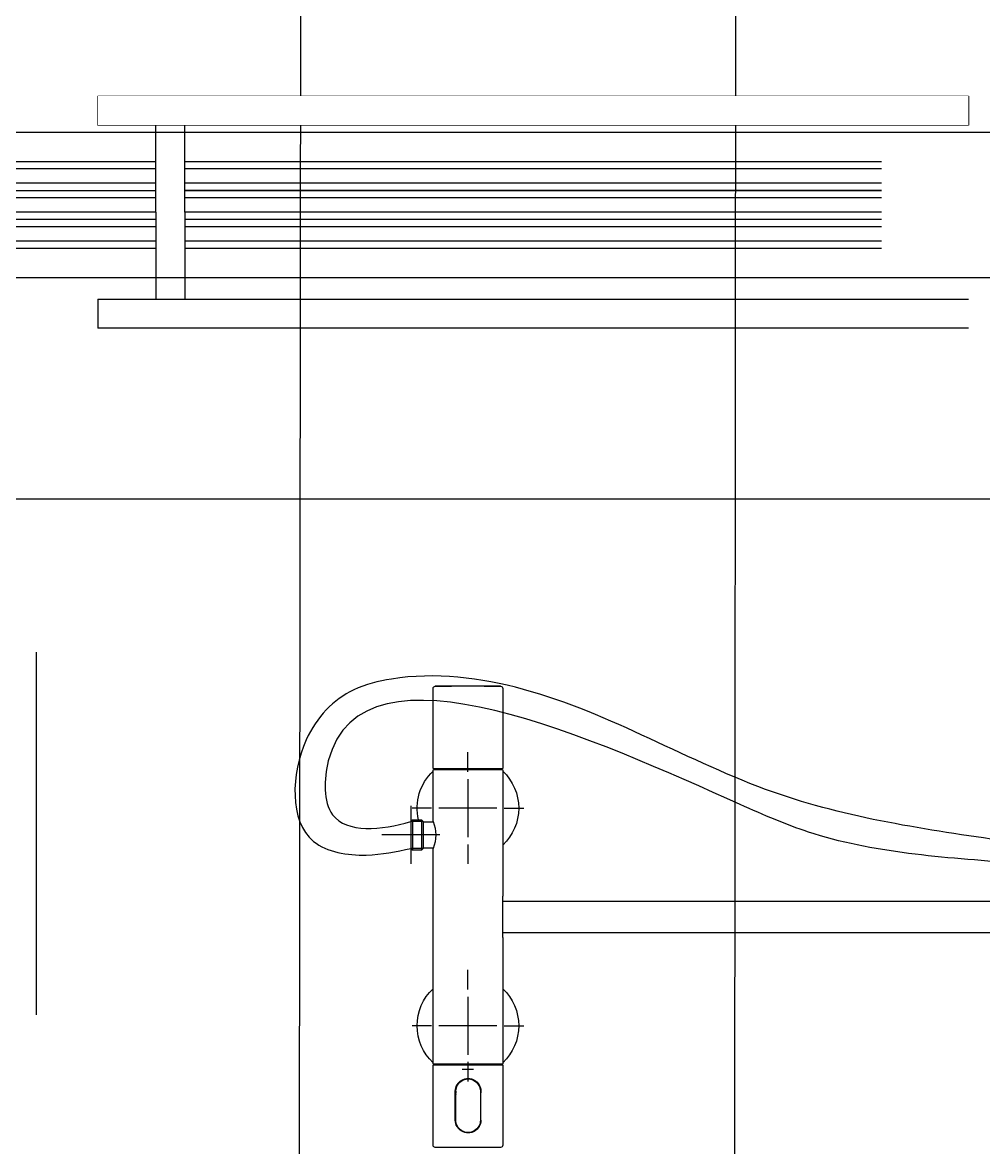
# Model space of a CAD drawing. Header units: centimetres. Extents: x -1797 to 2001, y -8788 to 1856.
# Drawn here: x -1382.6 to -1316.4, y -69 to 8.5 of the extents above; entities that cross this region are included whole.
import ezdxf

# ---------------------------------------------------------------- set-up
doc = ezdxf.new("R2010")
doc.units = ezdxf.units.CM
doc.header["$LTSCALE"] = 100
doc.header["$MEASUREMENT"] = 0
doc.set_wipeout_variables(frame=1)
doc.linetypes.add('HIDDEN', pattern=[0.375, 0.25, -0.125])
for name, color, linetype in [('HIDDEN -03', 8, 'HIDDEN'), ('ID_Flooring_02', 127, 'Continuous'), ('ID_Furniture-Fixed_02', 145, 'Continuous'), ('WALL-01', 7, 'Continuous'), ('WALL-03', 2, 'Continuous'), ('WALL-04', 1, 'Continuous'), ('WALL-05', 8, 'Continuous')]:
    doc.layers.add(name, color=color, linetype=linetype)
doc.styles.add('ISO', font='isocp2.shx', dxfattribs={"width": 0.8})
doc.dimstyles.new('DIM DET', dxfattribs={"dimtxt": 0.05, "dimasz": 0.025, "dimexe": 0.025, "dimexo": 0.025, "dimgap": 0.025, "dimtad": 1, "dimzin": 0, "dimdsep": 46, "dimtxsty": 'ISO', "dimblk": 'ARCHTICK', "dimcen": 0.1, "dimdle": 0.025, "dimclrd": 15, "dimclre": 15, "dimclrt": 2, "dimadec": 0, "dimazin": 0, "dimtfac": 1, "dimtmove": 2, "dimatfit": 0, "dimldrblk": 'ARCHTICK', "dimfxl": 0.17, "dimtzin": 1, "dimarcsym": 0})

# ---------------------------------------------------------------- blocks, each defined once
blk = doc.blocks.new('shower_d')
at = {"layer": 'WALL-03'}
for p, q in [((2434.18, -5355.463), (2434.18, -5055.577)), ((2444.18, -5355.463), (2444.18, -5055.577))]:
    blk.add_line(p, q, dxfattribs=at)
at = {"layer": 'WALL-04'}
for p, q in [((2445.68, -5289.463), (2445.68, -5229.463)), ((2447.68, -5229.463), (2447.68, -5289.463)), ((2439.68, -5283.463), (2433.68, -5283.463)), ((2439.68, -5283.463), (2445.68, -5283.463)), ((2439.68, -5285.463), (2433.68, -5285.463)), ((2439.68, -5285.463), (2445.68, -5285.463)), ((2445.68, -5289.463), (2447.68, -5289.463))]:
    blk.add_line(p, q, dxfattribs=at)
blk.add_lwpolyline([(2433.68, -5229.463), (2433.68, -5289.463), (2431.68, -5289.463), (2431.68, -5229.463)], close=True, dxfattribs=at)
for points in [[(2436.18, -5283.463), (2436.18, -5235.463)], [(2436.18, -5283.463), (2436.18, -5235.463)], [(2438.18, -5283.463), (2438.18, -5235.463)], [(2438.18, -5235.463), (2438.18, -5283.463)], [(2440.18, -5235.463), (2440.18, -5283.463)], [(2442.18, -5235.463), (2442.18, -5283.463)], [(2436.18, -5352.463), (2436.18, -5285.463)], [(2438.18, -5352.463), (2438.18, -5285.463)], [(2440.18, -5285.463), (2440.18, -5352.463)], [(2442.18, -5285.463), (2442.18, -5352.463)]]:
    blk.add_lwpolyline(points, dxfattribs=at)
at = {"layer": 'WALL-05'}
for points in [[(2436.68, -5283.463), (2436.68, -5235.463)], [(2437.68, -5235.463), (2437.68, -5283.463)], [(2438.68, -5283.463), (2438.68, -5235.463)], [(2439.68, -5235.463), (2439.68, -5283.463)], [(2440.68, -5283.463), (2440.68, -5235.463)], [(2441.68, -5235.463), (2441.68, -5283.463)], [(2437.68, -5285.463), (2437.68, -5352.463), (2436.68, -5352.463), (2436.68, -5285.463)], [(2439.68, -5285.463), (2439.68, -5352.463), (2438.68, -5352.463), (2438.68, -5285.463)], [(2441.68, -5285.463), (2441.68, -5352.463), (2440.68, -5352.463), (2440.68, -5285.463)]]:
    blk.add_lwpolyline(points, dxfattribs=at)
blk.add_wipeout([(2433.68, -5229.463), (2433.68, -5289.463), (2431.68, -5289.463), (2431.68, -5229.463)]).dxf.layer = 'WALL-04'
blk = doc.blocks.new('A$C5f37530c')
at = {"layer": 'ID_Furniture-Fixed_02'}
for p, q in [((-65.65, -97.56), (-65.65, -93.56)), ((-67.65, -95.56), (-63.65, -95.56)), ((-67.5, -97), (-67.5, -95.65)), ((-66.578, -95.56), (-66.698, -95.68)), ((-66.698, -95.68), (-64.602, -95.68)), ((-66.698, -95.68), (-66.698, -96.302)), ((-66.582, -96.418), (-66.582, -95.564)), ((-66.578, -95.56), (-64.722, -95.56)), ((-64.602, -95.68), (-64.722, -95.56)), ((-64.719, -96.418), (-64.719, -95.564)), ((-64.602, -96.302), (-64.602, -95.68)), ((-52.5, -97), (-52.5, -95.65)), ((-66.698, -96.302), (-64.602, -96.302)), ((-66.698, -96.302), (-66.55, -96.45)), ((-64.75, -96.45), (-66.55, -96.45)), ((-66.55, -96.45), (-66.55, -97.109)), ((-64.75, -96.45), (-64.602, -96.302)), ((-64.75, -97.109), (-64.75, -96.45)), ((-75.9, -101.753), (-75.9, -97.247)), ((-70.245, -97.1), (-75.75, -97.1)), ((-70.225, -97.12), (-70.225, -101.88)), ((-70.15, -101.88), (-70.15, -97.12)), ((-66.575, -97.1), (-70.13, -97.1)), ((-67.5, -101.5), (-67.5, -97.5)), ((-49.87, -97.1), (-64.726, -97.1)), ((-52.5, -101.5), (-52.5, -97.5)), ((-49.85, -101.88), (-49.85, -97.12)), ((-49.78, -101.88), (-49.78, -97.12)), ((-44.255, -97.1), (-49.76, -97.1)), ((-44.105, -101.753), (-44.105, -97.247)), ((-70.15, -97.875), (-70.225, -97.95)), ((-49.78, -97.8), (-49.85, -97.8)), ((-49.85, -98.138), (-49.78, -98.138)), ((-49.78, -99.162), (-49.85, -99.162)), ((-49.49, -99.893), (-49.49, -99.107)), ((-48.48, -98.785), (-48.48, -98.824)), ((-48.426, -98.788), (-48.426, -98.76)), ((-48.334, -98.739), (-48.334, -98.714)), ((-48.178, -98.655), (-48.178, -98.684)), ((-48.176, -98.683), (-48.175, -98.683)), ((-45.99, -98.629), (-47.98, -98.629)), ((-47.884, -98.66), (-47.885, -98.66)), ((-47.802, -98.66), (-47.884, -98.66)), ((-47.882, -98.66), (-47.882, -98.629)), ((-45.992, -98.66), (-47.762, -98.66)), ((-47.74, -98.625), (-47.74, -98.669)), ((-47.725, -98.669), (-47.725, -98.625)), ((-46.725, -98.629), (-46.725, -98.66)), ((-46.7, -98.66), (-46.7, -98.629)), ((-46.3, -98.66), (-46.3, -98.635)), ((-46.18, -98.629), (-46.18, -98.664)), ((-46.16, -98.658), (-46.16, -98.624)), ((-45.3, -98.957), (-45.356, -98.957)), ((-45.3, -98.957), (-45.345, -98.957)), ((-45.275, -99.01), (-45.293, -99.01)), ((-70, -99.5), (-71.35, -99.5)), ((-69.5, -99.5), (-65.5, -99.5)), ((-65, -99.5), (-63.65, -99.5)), ((-55, -99.5), (-56.35, -99.5)), ((-54.5, -99.5), (-50.5, -99.5)), ((-50, -99.5), (-48.65, -99.5)), ((-49.85, -99.838), (-49.78, -99.838)), ((-48.83, -99.511), (-48.83, -99.512)), ((-48.816, -99.759), (-48.79, -99.759)), ((-48.69, -99.956), (-48.69, -100.037)), ((-48.66, -100.063), (-48.66, -100.016)), ((-45.263, -100.011), (-45.293, -100.011)), ((-45.14, -99.512), (-45.14, -99.511)), ((-48.48, -100.198), (-48.48, -100.237)), ((-48.426, -100.272), (-48.426, -100.229)), ((-48.334, -100.319), (-48.334, -100.277)), ((-48.178, -100.329), (-48.178, -100.37)), ((-47.98, -100.362), (-45.99, -100.362)), ((-47.882, -100.392), (-47.882, -100.362)), ((-45.974, -100.391), (-47.882, -100.391)), ((-47.74, -100.362), (-47.74, -100.391)), ((-46.98, -100.369), (-46.98, -100.394)), ((-46.7, -100.405), (-46.7, -100.37)), ((-46.5, -100.394), (-46.5, -100.365)), ((-46.18, -100.368), (-46.18, -100.401)), ((-46.16, -100.401), (-46.16, -100.362)), ((-45.99, -100.392), (-45.988, -100.392)), ((-45.344, -100.057), (-45.3, -100.057)), ((-70.225, -101.05), (-70.15, -101.125)), ((-49.78, -100.862), (-49.85, -100.862)), ((-49.85, -101.2), (-49.78, -101.2)), ((-75.75, -101.9), (-70.245, -101.9)), ((-70.13, -101.9), (-61.425, -101.9)), ((-67.5, -102), (-67.5, -103.35)), ((-58.575, -101.9), (-61.425, -101.9)), ((-61.09, -101.9), (-61.09, -144.53)), ((-58.91, -144.718), (-58.91, -101.9)), ((-58.575, -101.9), (-49.87, -101.9)), ((-52.5, -102), (-52.5, -103.35)), ((-49.76, -101.9), (-44.255, -101.9))]:
    blk.add_line(p, q, dxfattribs=at)
for centre, radius, start, end in [((-67.5, -99.5), 3.5, 76.75339, 136.70819), ((-52.5, -99.5), 3.5, 43.29181, 136.70819), ((24.075, -99.5), 100, 178.7133, 180), ((-75.75, -97.25), 0.15, 89.54536, 180), ((-70.245, -97.12), 0.02, 0, 90), ((-67.5, -99.5), 3.5, 139.21296, 141.12996), ((-70.13, -97.12), 0.02, 90, 180), ((-65.65, -94.882), 2.403, 247.35975, 292.64025), ((-49.87, -97.12), 0.02, 0, 90), ((-52.5, -99.5), 3.5, 39.00028, 40.78704), ((-49.76, -97.12), 0.02, 90, 180), ((-44.255, -97.25), 0.15, 359.9996, 90.48208), ((-47.98, -99.511), 0.882, 89.99922, 270.00078), ((-47.98, -99.512), 0.85, 90.00038, 269.99964), ((-47.98, -99.511), 0.85, 111.77623, 180), ((-47.852, -99.827), 1.191, 110.30253, 111.83558), ((-48.258, -98.728), 0.02, 109.59883, 121.98969), ((-48.259, -98.728), 0.0187, 112.62096, 112.79614), ((-47.98, -99.51), 0.85, 103.35869, 109.59883), ((-47.978, -99.552), 0.891, 90.15192, 102.80915), ((-47.802, -98.68), 0.02, 83.29397, 90), ((-47.802, -98.68), 0.02, 86.08664, 86.71173), ((-45.99, -99.51), 0.85, 36.70572, 90.10573), ((-45.99, -99.511), 0.882, 269.99916, 90.00084), ((-45.99, -99.512), 0.85, 269.99803, 90.00193), ((-45.293, -98.99), 0.02, 216.70572, 270), ((-46.228, -99.676), 1.139, 34.35831, 36.21199), ((24.075, -99.5), 100, 180, 181.29063), ((-47.98, -99.511), 0.882, 180.02034, 218.98185), ((-45.845, -99.612), 0.673, 322.83301, 325.90042), ((-45.295, -100.028), 0.0163, 111.17594, 143.09782), ((-45.294, -100.025), 0.0145, 84.81086, 119.35874), ((-45.893, -99.575), 0.766, 323.92193, 327.28751), ((-45.99, -99.511), 0.882, 327.21807, 359.97883), ((-47.982, -99.538), 0.854, 266.74966, 270.1041), ((-45.989, -99.512), 0.88, 269.91547, 285.9913), ((-75.75, -101.75), 0.15, 180, 270.45525), ((-70.245, -101.88), 0.02, 270, 0), ((-67.5, -99.5), 3.5, 218.87004, 220.78704), ((-70.13, -101.88), 0.02, 180, 270), ((-67.5, -99.5), 3.5, 223.29181, 316.70819), ((-52.5, -99.5), 3.5, 223.29181, 316.70819), ((-49.87, -101.88), 0.02, 270, 0), ((-52.5, -99.5), 3.5, 319.21296, 320.99972), ((-49.76, -101.88), 0.02, 180, 270), ((-44.255, -101.75), 0.15, 269.5699, 0.00006)]:
    blk.add_arc(centre, radius, start, end, dxfattribs=at)
for centre, major_axis, start_param, end_param in [((-48.03, -98.66), (0.15, 0), -1.230957, -0.25268), ((-47.762, -98.66), (0.04, 0), 3.330571, 4.712389), ((-48.03, -100.392), (-0.15, 0), 1.910633, 3.287175)]:
    blk.add_ellipse(centre, major_axis=major_axis, ratio=0.005269, start_param=start_param, end_param=end_param, dxfattribs=at)
blk.add_spline([(-65.223, -136.564), (-68.598, -120.552), (-75.688, -103.327), (-76.402, -94.227), (-75.658, -91.636), (-72.205, -88.364), (-65.209, -88.865), (-64.268, -92.498), (-64.722, -95.56)], degree=3, dxfattribs=at)
for points, knots in [([(-63.723, -137.18), (-64.07, -132.252), (-64.54, -125.583), (-70.614, -111.679), (-80.856, -89.857), (-65.627, -89.461), (-65.969, -93.553), (-66.578, -95.56)], [0, 0, 0, 0, 14.380563, 19.458573, 47.988071, 51.956439, 57.727606, 57.727606, 57.727606, 57.727606]), ([(-48.685, -100.022), (-48.683, -100.022), (-48.681, -100.023), (-48.674, -100.025), (-48.667, -100.029), (-48.66, -100.035)], [0.3397035, 0.3397035, 0.3397035, 0.3397035, 0.5, 0.5, 1, 1, 1, 1])]:
    blk.add_open_spline(points, degree=3, knots=knots, dxfattribs=at)
blk.add_open_spline([(-45.274, -100.022), (-45.27, -100.016), (-45.265, -100.012), (-45.259, -100.008)], degree=3, dxfattribs=at)
blk = doc.blocks.new('_ARCHTICK')
at = {"color": 0, "linetype": 'ByBlock', "const_width": 0.15}
blk.add_lwpolyline([(-0.5, -0.5), (0.5, 0.5)], dxfattribs=at)

msp = doc.modelspace()

# ---------------------------------------------------------------- linework, layer by layer
at = {"layer": 'ID_Flooring_02'}
for p, q in [((-1333.54, -89.054), (-1333.34, 140.946)), ((-1363.54, -89.085), (-1363.34, 112.946)), ((-1143.54, -24.341, 0), (-1453.54, -24.341, 0))]:
    msp.add_line(p, q, dxfattribs=at)

# ---------------------------------------------------------------- block references
at = {"layer": 'WALL-03', "xscale": -1, "rotation": 90}
msp.add_blockref('A$C5f37530c', (-1451.417, -113.144), dxfattribs=at)

# ---------------------------------------------------------------- leaders
at = {"layer": 'HIDDEN -03'}
msp.add_leader([(-1381.658, -34.888), (-1381.658, -229.102)], dimstyle='DIM DET', override={"dimasz": 0.04, "dimtad": 0, "dimclrd": 251, "dimldrblk": 'Dot', "dimfxl": 0.1}, dxfattribs=at)

# ---------------------------------------------------------------- next in the draw order: block references
at = {"layer": 'WALL-01', "rotation": 270}
msp.add_blockref('shower_d', (3912.037, 2435.126), dxfattribs=at)

doc.saveas('drawing.dxf')
